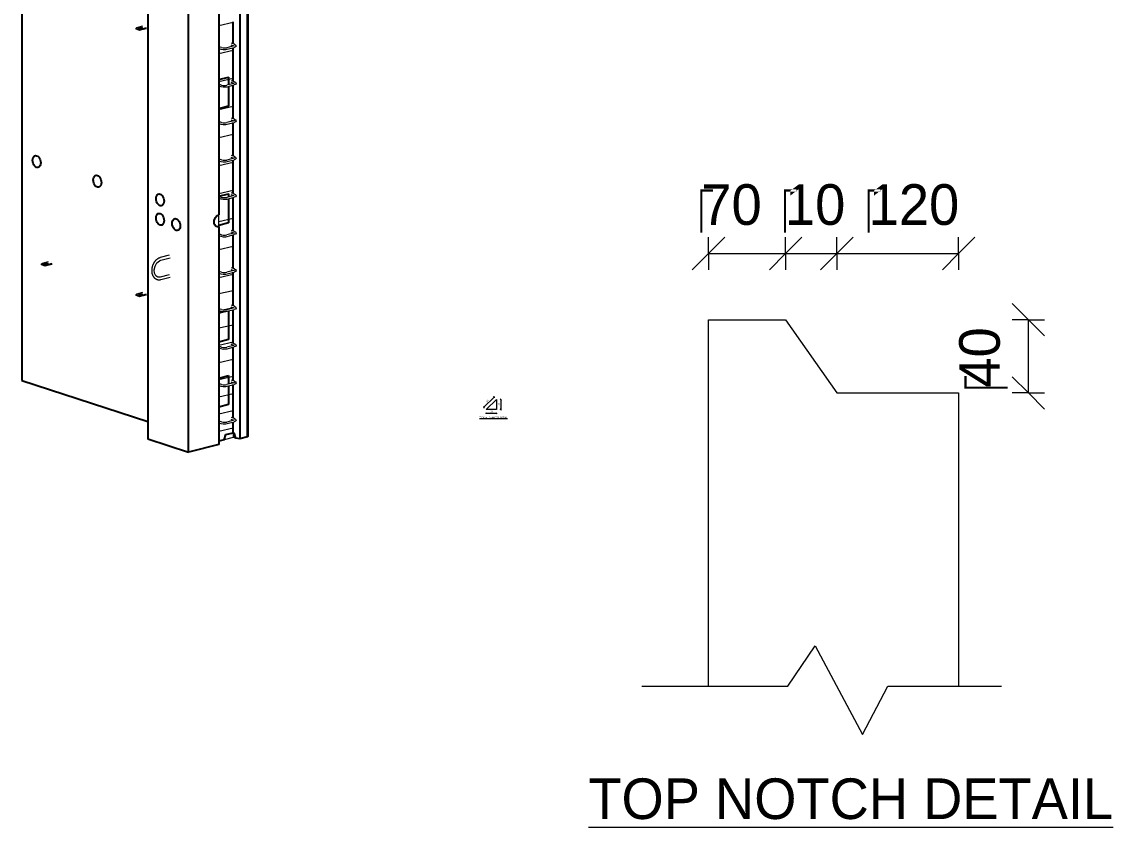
# Model space of a CAD drawing. Header units: millimetres. Extents: x 10041 to 29021, y -1808 to 18539.
# Drawn here: x 23645 to 29021, y 1067 to 5032 of the extents above; entities that cross this region are included whole.
import ezdxf

# ---------------------------------------------------------------- set-up
doc = ezdxf.new("R2010")
doc.units = ezdxf.units.MM
for name, color, linetype, lineweight in [('A-ANNO-DIMS', 211, 'Continuous', 9), ('A-ANNO-DIMS-3', 211, 'Continuous', 9), ('A-ANNO-DIMS-80', 211, 'Continuous', 9), ('A-DETL-THIN', 151, 'Continuous', 18), ('A-GENM', 13, 'Continuous', 18), ('A-WALL', 113, 'Continuous', 25), ('G-ANNO-TEXT', 231, 'Continuous', 9), ('S-COLS', 52, 'Continuous', 18), ('S-RBAR', 171, 'Continuous', 18)]:
    doc.layers.add(name, color=color, linetype=linetype, lineweight=lineweight)
doc.styles.add('Arial_3', font='arial.ttf', dxfattribs={"height": 7.5})
doc.styles.add('Nirmala UI Semilight_3', font='NirmalaS.ttf', dxfattribs={"height": 7.5})
doc.styles.add('Nirmala UI Semilight_4', font='NirmalaS.ttf', dxfattribs={"height": 200})
doc.styles.add('Nirmala UI Semilight_5', font='NirmalaS.ttf', dxfattribs={"height": 200})
doc.dimstyles.new('Arrow_Filled_-_2_5_NI_UI_6', dxfattribs={"dimscale": 304.8, "dimtxt": 7.85523, "dimasz": 0.019685, "dimexe": 0.009843, "dimexo": 0.0625, "dimgap": 0.009843, "dimtad": 1, "dimdec": 0, "dimzin": 0, "dimdsep": 46, "dimtxsty": 'Nirmala UI Semilight_3', "dimblk1": 'OBLIQUE', "dimblk2": 'OBLIQUE', "dimsah": 1, "dimcen": 0.09, "dimazin": 0, "dimtfac": 1, "dimtdec": 4, "dimtix": 1, "dimtmove": 0, "dimatfit": 3, "dimfxl": 0.009843, "dimfxlon": 1, "dimtvp": 1, "dimtolj": 1, "dimtzin": 0, "dimarcsym": 2})
doc.dimstyles.new('Arrow_Filled_-_2_5_NI_UI_7', dxfattribs={"dimscale": 304.8, "dimtxt": 209.472789, "dimasz": 0.524934, "dimexe": 0.262467, "dimexo": 0.0625, "dimgap": 0.262467, "dimtad": 1, "dimdec": 0, "dimzin": 0, "dimdsep": 46, "dimtxsty": 'Nirmala UI Semilight_4', "dimblk1": 'OBLIQUE', "dimblk2": 'OBLIQUE', "dimsah": 1, "dimcen": 0.09, "dimazin": 0, "dimtfac": 1, "dimtdec": 4, "dimtix": 1, "dimtmove": 2, "dimatfit": 3, "dimfxl": 0.262467, "dimfxlon": 1, "dimtvp": 1, "dimtolj": 1, "dimtzin": 0, "dimarcsym": 2})
doc.dimstyles.new('Arrow_Filled_-_2_5_NI_UI_8', dxfattribs={"dimscale": 304.8, "dimtxt": 209.472789, "dimasz": 0.524934, "dimexe": 0.262467, "dimexo": 0.0625, "dimgap": 0.262467, "dimtad": 1, "dimdec": 0, "dimzin": 0, "dimdsep": 46, "dimtxsty": 'Nirmala UI Semilight_4', "dimblk1": 'OBLIQUE', "dimblk2": 'OBLIQUE', "dimsah": 1, "dimcen": 0.09, "dimazin": 0, "dimtfac": 1, "dimtdec": 4, "dimtix": 1, "dimtmove": 0, "dimatfit": 3, "dimfxl": 0.262467, "dimfxlon": 1, "dimtvp": 1, "dimtolj": 1, "dimtzin": 0, "dimarcsym": 2})

# ---------------------------------------------------------------- blocks, each defined once
blk = doc.blocks.new('RR spread anchor face based - RR-SA-1_4-160-1726851-3D Ortho')
at = {"layer": 'A-GENM'}
for p, q in [((3240.5, 5161.8), (3210.6, 5154.2)), ((3210.6, 5154.2), (3208.6, 5152.7)), ((3208.6, 5152.7), (3225.2, 5147.3)), ((3208.6, 5146.9), (3208.6, 5152.7)), ((3225.2, 5141.5), (3208.6, 5146.9)), ((3223.8, 5154.4), (3228.3, 5155.6)), ((3225.2, 5147.3), (3230.6, 5147.7)), ((3225.2, 5141.5), (3225.2, 5147.3)), ((3230.6, 5141.9), (3225.2, 5141.5)), ((3230.6, 5147.7), (3260.5, 5155.4)), ((3260.5, 5149.6), (3230.6, 5141.9)), ((3230.6, 5147.7), (3230.6, 5141.9)), ((3237.6, 5152.6), (3233.1, 5151.4))]:
    blk.add_line(p, q, dxfattribs=at)
for points in [[(3233.1, 5151.4, 0), (3231.6, 5151.1, 0), (3229.9, 5151, 0), (3228, 5150.9, 0), (3226.2, 5151, 0), (3224.6, 5151.2, 0), (3223.2, 5151.6, 0), (3222.2, 5152, 0), (3221.6, 5152.5, 0), (3221.5, 5153.1, 0), (3221.8, 5153.6, 0), (3222.6, 5154, 0), (3223.8, 5154.4, 0)], [(3228.3, 5155.6, 0), (3229.8, 5155.9, 0), (3231.5, 5156.1, 0), (3233.3, 5156.1, 0), (3235.1, 5156, 0), (3236.8, 5155.8, 0), (3238.2, 5155.4, 0), (3239.2, 5155, 0), (3239.8, 5154.5, 0), (3239.9, 5154, 0), (3239.6, 5153.5, 0), (3238.8, 5153, 0), (3237.6, 5152.6, 0)]]:
    blk.add_polyline3d(points, dxfattribs=at)
blk = doc.blocks.new('Rebar Bar - Part 1534017773-431004-3D Ortho')
at = {"layer": 'S-RBAR'}
for p, q in [((4094.2, 7116.9), (4081.2, 7121.2)), ((4081.2, 7112.7), (4091.7, 7109.3))]:
    blk.add_line(p, q, dxfattribs=at)
blk = doc.blocks.new('Rebar Bar - Part 2227165887-431004-3D Ortho')
at = {"layer": 'S-RBAR'}
for points in [[(4091.7, 7109.3, 0), (4102.1, 7107.4, 0), (4115.2, 7107.5, 0), (4122.2, 7108.8, 0)], [(4094.2, 7116.9, 0), (4102.2, 7115.4, 0), (4113.8, 7115.4, 0), (4120.2, 7116.5, 0)]]:
    blk.add_polyline3d(points, dxfattribs=at)
blk = doc.blocks.new('Rebar Bar - Part 3241041724-431004-3D Ortho')
at = {"layer": 'S-RBAR'}
for p, q in [((4154.7, 7125.3), (4120.2, 7116.5)), ((4122.2, 7108.8), (4156.7, 7117.6))]:
    blk.add_line(p, q, dxfattribs=at)
blk = doc.blocks.new('Rebar Bar - Part 2227165887-V4-3D Ortho')
at = {"layer": 'S-RBAR'}
blk.add_line((4156.4, 7125.7), (4156.1, 7125.8), dxfattribs=at)
for points in [[(4157.5, 7126.4, 0), (4156.4, 7125.8, 0), (4154.7, 7125.3, 0)], [(4158.6, 7133.4, 0), (4163.9, 7130.7, 0), (4166.3, 7124.6, 0), (4162.8, 7120.1, 0), (4156.7, 7117.6, 0)]]:
    blk.add_polyline3d(points, dxfattribs=at)
blk = doc.blocks.new('Rebar Bar - Part 3098984773-431004-3D Ortho')
at = {"layer": 'S-RBAR'}
for p, q in [((4140.9, 7130.8), (4156.1, 7125.8)), ((4158.6, 7133.4), (4143.3, 7138.4))]:
    blk.add_line(p, q, dxfattribs=at)
blk = doc.blocks.new('Rebar Bar - Part 1534017773-V6-3D Ortho')
at = {"layer": 'S-RBAR'}
for p, q in [((4094.2, 3062.3), (4081.2, 3066.6)), ((4080.9, 3058.3), (4091.7, 3054.7))]:
    blk.add_line(p, q, dxfattribs=at)
blk = doc.blocks.new('12_7Ø_ Lifting Insert_COLUMN - 12_9Ø Lifting insert-V10-3D Ortho')
at = {"layer": 'A-GENM'}
for p, q in [((3837.5, 3882.8), (3792.9, 3871.3)), ((3796, 3859), (3841.2, 3870.6)), ((3837.5, 3787), (3792.9, 3775.6)), ((3796, 3763.3), (3841.2, 3774.9))]:
    blk.add_line(p, q, dxfattribs=at)
for points in [[(3792.9, 3871.3, 0), (3791.1, 3870.8, 0), (3789.3, 3870.2, 0), (3787.5, 3869.5, 0), (3785.8, 3868.8, 0), (3784.1, 3868, 0), (3782.4, 3867, 0), (3780.7, 3866, 0), (3779.1, 3865, 0), (3777.5, 3863.8, 0), (3775.9, 3862.6, 0), (3774.4, 3861.3, 0), (3772.9, 3860, 0), (3771.4, 3858.6, 0), (3770, 3857.1, 0), (3768.6, 3855.6, 0), (3767.2, 3854, 0), (3765.9, 3852.4, 0), (3764.6, 3850.7, 0), (3763.4, 3849, 0), (3762.3, 3847.2, 0), (3761.1, 3845.3, 0), (3760.1, 3843.5, 0), (3759.1, 3841.6, 0), (3758.1, 3839.6, 0), (3757.2, 3837.7, 0), (3756.3, 3835.7, 0), (3755.5, 3833.6, 0), (3754.8, 3831.6, 0), (3754.1, 3829.5, 0), (3753.5, 3827.4, 0), (3752.9, 3825.3, 0), (3752.4, 3823.2, 0), (3752, 3821.1, 0), (3751.6, 3818.9, 0), (3751.3, 3816.8, 0), (3751.1, 3814.7, 0), (3750.9, 3812.5, 0), (3750.8, 3810.4, 0), (3750.7, 3808.3, 0), (3750.7, 3806.2, 0), (3750.8, 3804.1, 0), (3751, 3802, 0), (3751.2, 3799.9, 0), (3751.5, 3797.9, 0), (3751.8, 3795.9, 0), (3752.2, 3793.9, 0), (3752.7, 3792, 0), (3753.2, 3790, 0), (3753.9, 3788.2, 0), (3754.5, 3786.3, 0), (3755.3, 3784.5, 0), (3756.1, 3782.8, 0), (3757, 3781.1, 0), (3757.9, 3779.4, 0), (3758.9, 3777.9, 0), (3760, 3776.3, 0), (3761.1, 3774.9, 0), (3762.3, 3773.4, 0), (3763.6, 3772.1, 0), (3764.9, 3770.8, 0), (3766.3, 3769.6, 0), (3767.7, 3768.5, 0), (3769.2, 3767.5, 0), (3770.7, 3766.5, 0), (3772.3, 3765.7, 0), (3773.9, 3764.9, 0), (3775.5, 3764.2, 0), (3777.2, 3763.6, 0), (3778.9, 3763.1, 0), (3780.7, 3762.8, 0), (3782.4, 3762.5, 0), (3784.2, 3762.2, 0), (3786, 3762.1, 0), (3787.8, 3762.1, 0), (3789.6, 3762.2, 0), (3791.4, 3762.4, 0), (3793.2, 3762.7, 0), (3795, 3763, 0), (3796, 3763.3, 0)], [(3792.9, 3775.6, 0), (3781, 3775.8, 0), (3771.3, 3782.5, 0), (3765, 3795, 0), (3763.6, 3811.8, 0), (3767.7, 3829.9, 0), (3776.7, 3845.5, 0), (3788.7, 3856, 0), (3796, 3859, 0)]]:
    blk.add_polyline3d(points, dxfattribs=at)
blk = doc.blocks.new('Rebar Bar - Part 974947352-431004-3D Ortho')
at = {"layer": 'S-RBAR'}
blk.add_line((4081.2, 3694), (4151.6, 3709.9), dxfattribs=at)
blk = doc.blocks.new('Rebar Bar - Part 974947352-V11-3D Ortho')
at = {"layer": 'S-RBAR'}
for p, q in [((4081.2, 3609.5), (4084.1, 3610.1)), ((4101.6, 3614.1), (4151.6, 3625.3))]:
    blk.add_line(p, q, dxfattribs=at)
blk = doc.blocks.new('Rebar Bar - Part 974947352-V13-3D Ortho')
at = {"layer": 'S-RBAR'}
blk.add_line((4081, 4462.7), (4151.6, 4478.6), dxfattribs=at)
blk = doc.blocks.new('DIMBLOCK93-CHAMFER DETAIL')
at = {"layer": 'A-ANNO-DIMS-3'}
for p, q in [((25933.1, 3104.9), (25930.1, 3101.9)), ((25933.1, 3104.9), (25936.1, 3107.9)), ((25933.1, 3104.9), (25933.1, 3107.9)), ((25933.1, 3104.9), (25983.1, 3104.9)), ((25933.1, 3104.9), (25933.1, 3101.9)), ((25983.1, 3104.9), (25980.1, 3101.9)), ((25983.1, 3104.9), (25986.1, 3107.9)), ((25983.1, 3104.9), (25983.1, 3107.9)), ((25983.1, 3104.9), (25983.1, 3101.9))]:
    blk.add_line(p, q, dxfattribs=at)
at = {"layer": 'A-ANNO-DIMS-3', "color": 0, "insert": (25953.3, 3117.7), "char_height": 7.5, "width": 11.654, "attachment_point": 1, "line_spacing_factor": 1.142579, "style": 'Nirmala UI Semilight_3'}
blk.add_mtext('\u202a10', dxfattribs=at)
blk = doc.blocks.new('_Oblique')
at = {"color": 0, "linetype": 'ByBlock', "lineweight": -2}
blk.add_line((-0.5, -0.5), (0.5, 0.5), dxfattribs=at)
blk = doc.blocks.new('DIMBLOCK94-CHAMFER DETAIL')
at = {"layer": 'A-ANNO-DIMS-3'}
for p, q in [((26004.1, 3172.8), (26001.1, 3175.8)), ((26004.1, 3172.8), (26001.1, 3172.8)), ((26004.1, 3172.8), (26004.1, 3122.8)), ((26004.1, 3172.8), (26007.1, 3169.8)), ((26004.1, 3172.8), (26007.1, 3172.8)), ((26004.1, 3122.8), (26001.1, 3125.8)), ((26004.1, 3122.8), (26001.1, 3122.8)), ((26004.1, 3122.8), (26007.1, 3119.8)), ((26004.1, 3122.8), (26007.1, 3122.8))]:
    blk.add_line(p, q, dxfattribs=at)
at = {"layer": 'A-ANNO-DIMS-3', "color": 0, "insert": (25991.3, 3142.9), "char_height": 7.5, "width": 11.654, "attachment_point": 1, "rotation": 90, "line_spacing_factor": 1.142579, "style": 'Nirmala UI Semilight_3'}
blk.add_mtext('\u202a10', dxfattribs=at)
blk = doc.blocks.new('DIMBLOCK95-CHAMFER DETAIL')
at = {"layer": 'A-ANNO-DIMS-3'}
for p, q in [((25921.2, 3134.7), (25971.2, 3184.7)), ((25971.2, 3184.7), (25969.1, 3186.8)), ((25971.2, 3184.7), (25971.2, 3188.9)), ((25971.2, 3184.7), (25971.2, 3180.4)), ((25971.2, 3184.7), (25973.4, 3182.5)), ((25921.2, 3134.7), (25919.1, 3136.8)), ((25921.2, 3134.7), (25921.2, 3138.9)), ((25921.2, 3134.7), (25921.2, 3130.4)), ((25921.2, 3134.7), (25923.4, 3132.5))]:
    blk.add_line(p, q, dxfattribs=at)
at = {"layer": 'A-ANNO-DIMS-3', "color": 0, "insert": (25933.7, 3165.2), "char_height": 7.5, "width": 11.826, "attachment_point": 1, "rotation": 45, "line_spacing_factor": 1.142579, "style": 'Nirmala UI Semilight_3'}
blk.add_mtext('\u202a14', dxfattribs=at)
blk = doc.blocks.new('DIMBLOCK96-TOP NOTCH DETAIL')
at = {"layer": 'A-ANNO-DIMS-80'}
for p, q in [((27027.8, 3891.8), (27107.8, 3971.8)), ((27027.8, 3891.8), (27027.8, 3971.8)), ((27407.8, 3891.8), (27487.8, 3971.8)), ((27407.8, 3891.8), (27407.8, 3971.8)), ((27027.8, 3891.8), (26947.8, 3811.8)), ((27027.8, 3891.8), (27407.8, 3891.8)), ((27027.8, 3891.8), (27027.8, 3811.8)), ((27407.8, 3891.8), (27327.8, 3811.8)), ((27407.8, 3891.8), (27407.8, 3811.8))]:
    blk.add_line(p, q, dxfattribs=at)
at = {"layer": 'A-ANNO-DIMS-80', "color": 0, "insert": (26992.7, 4232.7), "char_height": 200, "width": 356.485, "attachment_point": 1, "line_spacing_factor": 1.142579, "style": 'Nirmala UI Semilight_4'}
blk.add_mtext('\u202a70', dxfattribs=at)
blk = doc.blocks.new('DIMBLOCK97-TOP NOTCH DETAIL')
at = {"layer": 'A-ANNO-DIMS-80'}
for p, q in [((27407.8, 3891.8), (27487.8, 3971.8)), ((27407.8, 3891.8), (27407.8, 3971.8)), ((27660.2, 3891.8), (27740.2, 3971.8)), ((27660.2, 3891.8), (27660.2, 3971.8)), ((27407.8, 3891.8), (27327.8, 3811.8)), ((27407.8, 3891.8), (27660.2, 3891.8)), ((27407.8, 3891.8), (27407.8, 3811.8)), ((27660.2, 3891.8), (27580.2, 3811.8)), ((27660.2, 3891.8), (27660.2, 3811.8))]:
    blk.add_line(p, q, dxfattribs=at)
at = {"layer": 'A-ANNO-DIMS-80', "color": 0, "insert": (27404.5, 4232.7), "char_height": 200, "width": 310.781, "attachment_point": 1, "line_spacing_factor": 1.142579, "style": 'Nirmala UI Semilight_4'}
blk.add_mtext('\u202a10', dxfattribs=at)
blk = doc.blocks.new('DIMBLOCK98-TOP NOTCH DETAIL')
at = {"layer": 'A-ANNO-DIMS-80'}
for p, q in [((27660.2, 3891.8), (27740.2, 3971.8)), ((27660.2, 3891.8), (27660.2, 3971.8)), ((28260.2, 3891.8), (28340.2, 3971.8)), ((28260.2, 3891.8), (28260.2, 3971.8)), ((27660.2, 3891.8), (27580.2, 3811.8)), ((27660.2, 3891.8), (28260.2, 3891.8)), ((27660.2, 3891.8), (27660.2, 3811.8)), ((28260.2, 3891.8), (28180.2, 3811.8)), ((28260.2, 3891.8), (28260.2, 3811.8))]:
    blk.add_line(p, q, dxfattribs=at)
at = {"layer": 'A-ANNO-DIMS-80', "color": 0, "insert": (27816.8, 4232.7), "char_height": 200, "width": 493.594, "attachment_point": 1, "line_spacing_factor": 1.142579, "style": 'Nirmala UI Semilight_4'}
blk.add_mtext('\u202a120', dxfattribs=at)
blk = doc.blocks.new('DIMBLOCK99-TOP NOTCH DETAIL')
at = {"layer": 'A-ANNO-DIMS-80'}
for p, q in [((28603.9, 3565.5), (28523.9, 3645.5)), ((28603.9, 3565.5), (28523.9, 3565.5)), ((28603.9, 3205), (28603.9, 3565.5)), ((28603.9, 3565.5), (28683.9, 3485.5)), ((28603.9, 3565.5), (28683.9, 3565.5)), ((28603.9, 3205), (28523.9, 3285)), ((28603.9, 3205), (28523.9, 3205)), ((28603.9, 3205), (28683.9, 3125)), ((28603.9, 3205), (28683.9, 3205))]:
    blk.add_line(p, q, dxfattribs=at)
at = {"layer": 'A-ANNO-DIMS-80', "color": 0, "insert": (28262.9, 3231), "char_height": 200, "width": 370.196, "attachment_point": 1, "rotation": 90, "line_spacing_factor": 1.142579, "style": 'Nirmala UI Semilight_4'}
blk.add_mtext('\u202a40', dxfattribs=at)

msp = doc.modelspace()

# ---------------------------------------------------------------- linework, layer by layer
at = {"layer": 'A-DETL-THIN', "lineweight": 9}
for p, q in [((27027.8, 1760.8), (27027.8, 3565.5)), ((27027.8, 3565.5), (27407.8, 3565.5)), ((27407.8, 3565.5), (27660.2, 3205)), ((27660.2, 3205), (28260.2, 3205)), ((28260.2, 3205), (28260.2, 1760.8)), ((27418.8, 1760.8), (27553, 1959.7)), ((27553, 1959.7), (27787.2, 1523.3)), ((26698.8, 1760.8), (27418.8, 1760.8)), ((27787.2, 1523.3), (27910.9, 1760.8)), ((27910.9, 1760.8), (28470.9, 1760.8))]:
    msp.add_line(p, q, dxfattribs=at)
at = {"layer": 'A-DETL-THIN'}
for p, q in [((25983.1, 3172.8), (25933.1, 3122.8)), ((25983.1, 3172.8), (25983.1, 3122.8)), ((25983.1, 3122.8), (25933.1, 3122.8))]:
    msp.add_line(p, q, dxfattribs=at)
at = {"layer": 'A-WALL'}
for p, q in [((24756.9, 2988.4), (24756.9, 7828.5)), ((24757.7, 7823), (24757.7, 2992.5)), ((23644.9, 7445.4), (23644.9, 3267.1)), ((24266.1, 7224.4), (24266.1, 2978.4)), ((24719.5, 7224.9), (24719.5, 2978.8)), ((24465.4, 2913.6), (24465.4, 7159.7)), ((24614.9, 7198), (24614.9, 4081.7)), ((24685.5, 4924.1), (24685.5, 5032.2)), ((24685.5, 4912.9), (24685.5, 4915.8)), ((24685.5, 4894.6), (24685.5, 4904.8)), ((24685.5, 4756.7), (24685.5, 4894.4)), ((24615.1, 4748.2), (24663.1, 4760.6)), ((24663.1, 4760.6), (24663.1, 4751.7)), ((24663.1, 4751.5), (24663.1, 4722.8)), ((24685.5, 4739.8), (24685.5, 4756.6)), ((24685.5, 4728.6), (24685.5, 4731.5)), ((24663.1, 4714.7), (24663.1, 4617)), ((24685.5, 4618.9), (24685.5, 4720.5)), ((24663.1, 4617), (24615.1, 4604.6)), ((24685.5, 4555.5), (24685.5, 4618.8)), ((24685.5, 4544.3), (24685.5, 4547.2)), ((24685.5, 4481.1), (24685.5, 4536.2)), ((24685.5, 4371.2), (24685.5, 4480.9)), ((24685.5, 4360), (24685.5, 4362.9)), ((24685.5, 4343.3), (24685.5, 4351.9)), ((24685.5, 4205.5), (24685.5, 4343.1)), ((24685.5, 4186.9), (24685.5, 4205.3)), ((24615.1, 4173.8), (24663.1, 4186.1)), ((24663.1, 4186.1), (24663.1, 4169.9)), ((24663.1, 4161.8), (24663.1, 4062.6)), ((24685.5, 4175.7), (24685.5, 4178.6)), ((24685.5, 4067.6), (24685.5, 4167.6)), ((24663.1, 4042.5), (24615.1, 4030.2)), ((24663.1, 4062.4), (24663.1, 4042.5)), ((24685.5, 4002.6), (24685.5, 4067.5)), ((24614.9, 4024.3), (24614.9, 2952)), ((24685.5, 3991.4), (24685.5, 3994.3)), ((24685.5, 3929.8), (24685.5, 3983.3)), ((24685.5, 3818.3), (24685.5, 3929.7)), ((24685.5, 3807.1), (24685.5, 3810)), ((24685.5, 3792), (24685.5, 3799)), ((24685.5, 3712.4), (24685.5, 3791.8)), ((24685.5, 3634), (24685.5, 3712.2)), ((24615.1, 3599.4), (24639.5, 3605.6)), ((24663.1, 3608.9), (24663.1, 3538.3)), ((24685.5, 3622.8), (24685.5, 3625.7)), ((24685.5, 3543.3), (24685.5, 3614.7)), ((24663.1, 3538.1), (24663.1, 3468.1)), ((24685.5, 3458.8), (24685.5, 3543.1)), ((24663.1, 3468.1), (24615.1, 3455.8)), ((24685.5, 3449.7), (24685.5, 3458.6)), ((24685.5, 3438.5), (24685.5, 3441.4)), ((24685.5, 3374.2), (24685.5, 3430.4)), ((24685.5, 3289.7), (24685.5, 3374)), ((24615.1, 3278.6), (24663.1, 3291)), ((24663.1, 3291), (24663.1, 3284.6)), ((24663.1, 3284.5), (24663.1, 3248.8)), ((24685.5, 3265.4), (24685.5, 3289.5)), ((23644.9, 3267.1), (24266.1, 3065.3)), ((24663.1, 3240.3), (24663.1, 3201.2)), ((24685.5, 3254.2), (24685.5, 3257.1)), ((24685.5, 3205.1), (24685.5, 3246.1)), ((24663.1, 3201.1), (24663.1, 3200.1)), ((24663.1, 3199.9), (24663.1, 3147.4)), ((24685.5, 3120.6), (24685.5, 3204.9)), ((24663.1, 3147.4), (24615.1, 3135)), ((24685.5, 3081.1), (24685.5, 3120.4)), ((24685.5, 3069.9), (24685.5, 3072.8)), ((24685.5, 3036), (24685.5, 3061.8)), ((24685.5, 3009.5), (24685.5, 3035.9)), ((24266.1, 2978.4), (24465.4, 2913.6)), ((24614.9, 2971.5), (24616.2, 2967.8)), ((24642.5, 2974.5), (24616.2, 2967.8)), ((24642.5, 2974.5), (24650, 3000.4)), ((24650, 3000.4), (24685.5, 3009.5)), ((24685.5, 3009.5), (24689.8, 3008.7)), ((24689.8, 3008.7), (24698.3, 2983)), ((24719.5, 2978.8), (24698.3, 2983)), ((24756.9, 2988.4), (24719.5, 2978.8)), ((24757.7, 2992.5), (24756.9, 2988.4)), ((24614.9, 2952), (24465.4, 2913.6))]:
    msp.add_line(p, q, dxfattribs=at)
for points in [[(23718, 4315.7, 0), (23712.9, 4318.3, 0), (23708.1, 4322.7, 0), (23703.9, 4328.6, 0), (23700.8, 4335.6, 0), (23698.8, 4343.2, 0), (23698.1, 4350.9, 0), (23698.8, 4358.1, 0), (23700.8, 4364.3, 0), (23703.9, 4369.3, 0), (23708.1, 4372.5, 0), (23712.9, 4373.8, 0), (23718, 4373.1, 0)], [(23718, 4373.1, 0), (23723.2, 4370.4, 0), (23728, 4366, 0), (23732.1, 4360.1, 0), (23735.3, 4353.1, 0), (23737.3, 4345.6, 0), (23738, 4337.9, 0), (23737.3, 4330.7, 0), (23735.3, 4324.4, 0), (23732.1, 4319.5, 0), (23728, 4316.3, 0), (23723.2, 4315, 0), (23718, 4315.7, 0)], [(24017, 4218.5, 0), (24011.8, 4221.2, 0), (24007, 4225.6, 0), (24002.9, 4231.5, 0), (23999.7, 4238.5, 0), (23997.7, 4246.1, 0), (23997.1, 4253.7, 0), (23997.7, 4260.9, 0), (23999.7, 4267.2, 0), (24002.9, 4272.1, 0), (24007, 4275.4, 0), (24011.8, 4276.7, 0), (24017, 4276, 0)], [(24017, 4276, 0), (24022.1, 4273.3, 0), (24027, 4268.9, 0), (24031.1, 4263, 0), (24034.2, 4256, 0), (24036.2, 4248.4, 0), (24036.9, 4240.8, 0), (24036.2, 4233.6, 0), (24034.2, 4227.3, 0), (24031.1, 4222.4, 0), (24027, 4219.1, 0), (24022.1, 4217.8, 0), (24017, 4218.5, 0)], [(24325.9, 4127, 0), (24320.8, 4129.6, 0), (24315.9, 4134, 0), (24311.8, 4140, 0), (24308.7, 4146.9, 0), (24306.7, 4154.5, 0), (24306, 4162.2, 0), (24306.7, 4169.4, 0), (24308.7, 4175.7, 0), (24311.8, 4180.6, 0), (24315.9, 4183.8, 0), (24320.8, 4185.1, 0), (24325.9, 4184.4, 0)], [(24325.9, 4184.4, 0), (24331.1, 4181.8, 0), (24335.9, 4177.3, 0), (24340, 4171.4, 0), (24343.2, 4164.4, 0), (24345.2, 4156.9, 0), (24345.8, 4149.2, 0), (24345.2, 4142, 0), (24343.2, 4135.7, 0), (24340, 4130.8, 0), (24335.9, 4127.6, 0), (24331.1, 4126.3, 0), (24325.9, 4127, 0)], [(24325.9, 4031.2, 0), (24320.8, 4033.9, 0), (24315.9, 4038.3, 0), (24311.8, 4044.2, 0), (24308.7, 4051.2, 0), (24306.7, 4058.8, 0), (24306, 4066.4, 0), (24306.7, 4073.6, 0), (24308.7, 4079.9, 0), (24311.8, 4084.8, 0), (24315.9, 4088.1, 0), (24320.8, 4089.4, 0), (24325.9, 4088.7, 0)], [(24325.9, 4088.7, 0), (24331.1, 4086, 0), (24335.9, 4081.6, 0), (24340, 4075.7, 0), (24343.2, 4068.7, 0), (24345.2, 4061.1, 0), (24345.8, 4053.5, 0), (24345.2, 4046.3, 0), (24343.2, 4040, 0), (24340, 4035.1, 0), (24335.9, 4031.8, 0), (24331.1, 4030.5, 0), (24325.9, 4031.2, 0)], [(24405.6, 4005.3, 0), (24400.5, 4008, 0), (24395.7, 4012.4, 0), (24391.5, 4018.3, 0), (24388.4, 4025.3, 0), (24386.4, 4032.9, 0), (24385.7, 4040.5, 0), (24386.4, 4047.7, 0), (24388.4, 4054, 0), (24391.5, 4058.9, 0), (24395.7, 4062.2, 0), (24400.5, 4063.5, 0), (24405.6, 4062.8, 0)], [(24405.6, 4062.8, 0), (24410.8, 4060.1, 0), (24415.6, 4055.7, 0), (24419.7, 4049.8, 0), (24422.9, 4042.8, 0), (24424.9, 4035.2, 0), (24425.6, 4027.6, 0), (24424.9, 4020.4, 0), (24422.9, 4014.1, 0), (24419.7, 4009.2, 0), (24415.6, 4005.9, 0), (24410.8, 4004.6, 0), (24405.6, 4005.3, 0)], [(24614.8, 4024.2, 0), (24609, 4023.7, 0), (24603.6, 4025.2, 0), (24598.9, 4028.6, 0), (24595.4, 4033.6, 0), (24593.1, 4040, 0), (24592.3, 4047.2, 0), (24593.1, 4054.8, 0), (24595.4, 4062.3, 0), (24598.9, 4069.2, 0), (24603.6, 4075, 0), (24609, 4079.2, 0), (24614.8, 4081.7, 0)], [(24614.8, 4081.7, 0), (24614.8, 4081.7, 0), (24614.9, 4081.7, 0)], [(24614.9, 4024.3, 0), (24614.8, 4024.3, 0), (24614.8, 4024.2, 0)]]:
    msp.add_polyline3d(points, dxfattribs=at)
at = {"layer": 'S-COLS'}
for p, q in [((24266.1, 3988.4), (24266.1, 7224.4)), ((24465.4, 2913.6), (24465.4, 7159.7)), ((24614.9, 2952), (24614.9, 7198)), ((24663.1, 4760.6), (24615.1, 4748.2)), ((24663.1, 4751.7), (24663.1, 4760.6)), ((24663.1, 4722.8), (24663.1, 4751.5)), ((24663.1, 4617), (24663.1, 4714.7)), ((24615.1, 4604.6), (24663.1, 4617)), ((24663.1, 4186.1), (24615.1, 4173.8)), ((24663.1, 4169.9), (24663.1, 4186.1)), ((24663.1, 4062.6), (24663.1, 4161.8)), ((24615.1, 4030.2), (24663.1, 4042.5)), ((24663.1, 4042.5), (24663.1, 4062.4)), ((24266.1, 3844.8), (24266.1, 3988.4)), ((24266.1, 2978.4), (24266.1, 3844.8)), ((24615.1, 3599.4), (24639.5, 3605.6)), ((24663.1, 3608.9), (24663.1, 3538.3)), ((24663.1, 3538.1), (24663.1, 3468.1)), ((24663.1, 3468.1), (24615.1, 3455.8)), ((24615.1, 3278.6), (24663.1, 3291)), ((24663.1, 3291), (24663.1, 3284.6)), ((24663.1, 3284.5), (24663.1, 3248.8)), ((24663.1, 3240.3), (24663.1, 3201.2)), ((24663.1, 3201.1), (24663.1, 3200.1)), ((24663.1, 3199.9), (24663.1, 3147.4)), ((24663.1, 3147.4), (24615.1, 3135)), ((24465.4, 2913.6), (24266.1, 2978.4)), ((24614.9, 2971.5), (24616.2, 2967.8)), ((24616.2, 2967.8), (24614.9, 2967.4)), ((24650, 3000.4), (24642.5, 2974.5)), ((24685.5, 2985.6), (24642.5, 2974.5)), ((24685.5, 3009.5), (24650, 3000.4)), ((24689.8, 3008.7), (24685.5, 3009.5)), ((24685.5, 3009.5), (24685.5, 2985.6)), ((24698.3, 2983), (24685.5, 2985.6)), ((24698.3, 2983), (24689.8, 3008.7)), ((24614.9, 2952), (24465.4, 2913.6))]:
    msp.add_line(p, q, dxfattribs=at)

# ---------------------------------------------------------------- block references
at = {"layer": 'A-GENM'}
for name, p in [('RR spread anchor face based - RR-SA-1_4-160-1726851-3D Ortho', (20999, -151.1)), ('12_7Ø_ Lifting Insert_COLUMN - 12_9Ø Lifting insert-V10-3D Ortho', (20534, 0)), ('RR spread anchor face based - RR-SA-1_4-160-1726851-3D Ortho', (20534, -1311.6)), ('RR spread anchor face based - RR-SA-1_4-160-1726851-3D Ortho', (20999, -1462.7))]:
    msp.add_blockref(name, p, dxfattribs=at)
at = {"layer": 'S-RBAR'}
for name, p in [('Rebar Bar - Part 974947352-431004-3D Ortho', (20534, 1320)), ('Rebar Bar - Part 1534017773-431004-3D Ortho', (20534, -2211.6)), ('Rebar Bar - Part 2227165887-431004-3D Ortho', (20534, -2211.6)), ('Rebar Bar - Part 3241041724-431004-3D Ortho', (20534, -2211.6)), ('Rebar Bar - Part 3098984773-431004-3D Ortho', (20534, -2211.6)), ('Rebar Bar - Part 2227165887-V4-3D Ortho', (20534, -2211.6)), ('Rebar Bar - Part 974947352-431004-3D Ortho', (20534, 1182.2)), ('Rebar Bar - Part 974947352-431004-3D Ortho', (20534, 1044.3)), ('Rebar Bar - Part 3098984773-431004-3D Ortho', (20534, -2395.9)), ('Rebar Bar - Part 2227165887-V4-3D Ortho', (20534, -2395.9)), ('Rebar Bar - Part 1534017773-431004-3D Ortho', (20534, -2395.9)), ('Rebar Bar - Part 2227165887-431004-3D Ortho', (20534, -2395.9)), ('Rebar Bar - Part 3241041724-431004-3D Ortho', (20534, -2395.9)), ('Rebar Bar - Part 974947352-431004-3D Ortho', (20534, 906.5)), ('Rebar Bar - Part 1534017773-431004-3D Ortho', (20534, -2580.2)), ('Rebar Bar - Part 2227165887-431004-3D Ortho', (20534, -2580.2)), ('Rebar Bar - Part 3241041724-431004-3D Ortho', (20534, -2580.2)), ('Rebar Bar - Part 3098984773-431004-3D Ortho', (20534, -2580.2)), ('Rebar Bar - Part 2227165887-V4-3D Ortho', (20534, -2580.2)), ('Rebar Bar - Part 974947352-V13-3D Ortho', (20534, 0)), ('Rebar Bar - Part 1534017773-431004-3D Ortho', (20534, -2764.5)), ('Rebar Bar - Part 3241041724-431004-3D Ortho', (20534, -2764.5)), ('Rebar Bar - Part 3098984773-431004-3D Ortho', (20534, -2764.5)), ('Rebar Bar - Part 2227165887-V4-3D Ortho', (20534, -2764.5)), ('Rebar Bar - Part 974947352-431004-3D Ortho', (20534, 630.9)), ('Rebar Bar - Part 2227165887-431004-3D Ortho', (20534, -2764.5)), ('Rebar Bar - Part 974947352-431004-3D Ortho', (20534, 493.1)), ('Rebar Bar - Part 1534017773-431004-3D Ortho', (20534, -2948.8)), ('Rebar Bar - Part 2227165887-431004-3D Ortho', (20534, -2948.8)), ('Rebar Bar - Part 3241041724-431004-3D Ortho', (20534, -2948.8)), ('Rebar Bar - Part 3098984773-431004-3D Ortho', (20534, -2948.8)), ('Rebar Bar - Part 2227165887-V4-3D Ortho', (20534, -2948.8)), ('Rebar Bar - Part 974947352-431004-3D Ortho', (20534, 355.2)), ('Rebar Bar - Part 1534017773-431004-3D Ortho', (20534, -3133.1)), ('Rebar Bar - Part 2227165887-431004-3D Ortho', (20534, -3133.1)), ('Rebar Bar - Part 3241041724-431004-3D Ortho', (20534, -3133.1)), ('Rebar Bar - Part 3098984773-431004-3D Ortho', (20534, -3133.1)), ('Rebar Bar - Part 2227165887-V4-3D Ortho', (20534, -3133.1)), ('Rebar Bar - Part 974947352-431004-3D Ortho', (20534, 217.4)), ('Rebar Bar - Part 3098984773-431004-3D Ortho', (20534, -3317.4)), ('Rebar Bar - Part 1534017773-431004-3D Ortho', (20534, -3317.4)), ('Rebar Bar - Part 974947352-431004-3D Ortho', (20534, 79.6)), ('Rebar Bar - Part 2227165887-431004-3D Ortho', (20534, -3317.4)), ('Rebar Bar - Part 3241041724-431004-3D Ortho', (20534, -3317.4)), ('Rebar Bar - Part 2227165887-V4-3D Ortho', (20534, -3317.4)), ('Rebar Bar - Part 974947352-431004-3D Ortho', (20534, 0)), ('Rebar Bar - Part 974947352-V11-3D Ortho', (20534, 0)), ('Rebar Bar - Part 1534017773-431004-3D Ortho', (20534, -3501.7)), ('Rebar Bar - Part 2227165887-431004-3D Ortho', (20534, -3501.7)), ('Rebar Bar - Part 3241041724-431004-3D Ortho', (20534, -3501.7)), ('Rebar Bar - Part 3098984773-431004-3D Ortho', (20534, -3501.7)), ('Rebar Bar - Part 2227165887-V4-3D Ortho', (20534, -3501.7)), ('Rebar Bar - Part 974947352-431004-3D Ortho', (20534, -169.1)), ('Rebar Bar - Part 974947352-431004-3D Ortho', (20534, -253.6)), ('Rebar Bar - Part 3098984773-431004-3D Ortho', (20534, -3686)), ('Rebar Bar - Part 2227165887-V4-3D Ortho', (20534, -3686)), ('Rebar Bar - Part 1534017773-431004-3D Ortho', (20534, -3686)), ('Rebar Bar - Part 2227165887-431004-3D Ortho', (20534, -3686)), ('Rebar Bar - Part 3241041724-431004-3D Ortho', (20534, -3686)), ('Rebar Bar - Part 974947352-431004-3D Ortho', (20534, -338.2)), ('Rebar Bar - Part 974947352-431004-3D Ortho', (20534, -422.7)), ('Rebar Bar - Part 1534017773-431004-3D Ortho', (20534, -3870.3)), ('Rebar Bar - Part 2227165887-431004-3D Ortho', (20534, -3870.3)), ('Rebar Bar - Part 3241041724-431004-3D Ortho', (20534, -3870.3)), ('Rebar Bar - Part 3098984773-431004-3D Ortho', (20534, -3870.3)), ('Rebar Bar - Part 2227165887-V4-3D Ortho', (20534, -3870.3)), ('Rebar Bar - Part 974947352-431004-3D Ortho', (20534, -507.3)), ('Rebar Bar - Part 1534017773-V6-3D Ortho', (20534, 0)), ('Rebar Bar - Part 974947352-431004-3D Ortho', (20534, -591.8)), ('Rebar Bar - Part 3241041724-431004-3D Ortho', (20534, -4054.6)), ('Rebar Bar - Part 3098984773-431004-3D Ortho', (20534, -4054.6)), ('Rebar Bar - Part 2227165887-V4-3D Ortho', (20534, -4054.6)), ('Rebar Bar - Part 974947352-431004-3D Ortho', (20534, -676.4)), ('Rebar Bar - Part 2227165887-431004-3D Ortho', (20534, -4054.6))]:
    msp.add_blockref(name, p, dxfattribs=at)

# ---------------------------------------------------------------- texts
at = {"layer": 'G-ANNO-TEXT', "color": 7, "attachment_point": 1}
for s, insert, char_height, width, style in [('\\LTYPICAL CHAMFER DETAIL', (25899, 3087.5), 7.5, 166.911, 'Arial_3'), ('\\LTOP NOTCH DETAIL', (26435.9, 1307.2), 200, 2975.864, 'Nirmala UI Semilight_5')]:
    msp.add_mtext(s, dxfattribs=dict(at, insert=insert, char_height=char_height, width=width, style=style))

# ---------------------------------------------------------------- dimensions: what is measured, and where the dimension line sits
at = {"layer": 'A-ANNO-DIMS'}
for base, p1, p2, text, override, picture, middle in [((27407.8, 3891.8), (27027.8, 3811.8), (27407.8, 3811.8), '\u202a70', {"dimpost": '<>', "dimfxl": 380}, 'DIMBLOCK96-TOP NOTCH DETAIL', (27170.9, 4099.4)), ((28260.2, 3891.8), (27660.2, 3811.8), (28260.2, 3811.8), '\u202a120', {"dimpost": '<>', "dimfxl": 600}, 'DIMBLOCK98-TOP NOTCH DETAIL', (28063.6, 4099.4))]:
    dim = msp.add_linear_dim(base=base, p1=p1, p2=p2, text=text, dimstyle='Arrow_Filled_-_2_5_NI_UI_7', override=override, dxfattribs=at)
    dim.commit()
    dim.dimension.update_dxf_attribs({"geometry": picture, "text_midpoint": middle, "dimtype": 160})
for base, p1, p2, dimstyle, override, picture, middle in [((27660.2, 3891.8), (27407.8, 3811.8), (27660.2, 3811.8), 'Arrow_Filled_-_2_5_NI_UI_8', {"dimpost": '<>', "dimfxl": 252.373632}, 'DIMBLOCK97-TOP NOTCH DETAIL', (27534, 4092.8)), ((25983.1, 3104.9), (25933.1, 3107.9), (25983.1, 3107.9), 'Arrow_Filled_-_2_5_NI_UI_6', {"dimpost": '<>', "dimfxl": 50}, 'DIMBLOCK93-CHAMFER DETAIL', (25958.1, 3112.4))]:
    dim = msp.add_linear_dim(base=base, p1=p1, p2=p2, text='\u202a10', dimstyle=dimstyle, override=override, dxfattribs=at)
    dim.commit()
    dim.dimension.update_dxf_attribs({"geometry": picture, "text_midpoint": middle})
for base, p1, p2, angle, text, dimstyle, override, picture, middle in [((28603.9, 3565.5), (28523.9, 3205), (28523.9, 3565.5), 90, '\u202a40', 'Arrow_Filled_-_2_5_NI_UI_8', {"dimpost": '<>', "dimfxl": 360.426899}, 'DIMBLOCK99-TOP NOTCH DETAIL', (28403.4, 3385.2)), ((25971.2, 3184.7), (25923.4, 3132.5), (25973.4, 3182.5), 45, '\u202a14', 'Arrow_Filled_-_2_5_NI_UI_6', {"dimpost": '<>', "dimfxl": 70.710678}, 'DIMBLOCK95-CHAMFER DETAIL', (25940.9, 3165)), ((26004.1, 3122.8), (26001.1, 3172.8), (26001.1, 3122.8), 90, '\u202a10', 'Arrow_Filled_-_2_5_NI_UI_6', {"dimpost": '<>', "dimfxl": 50}, 'DIMBLOCK94-CHAMFER DETAIL', (25996.6, 3147.8))]:
    dim = msp.add_linear_dim(base=base, p1=p1, p2=p2, angle=angle, text=text, dimstyle=dimstyle, override=override, dxfattribs=at)
    dim.commit()
    dim.dimension.update_dxf_attribs({"geometry": picture, "text_midpoint": middle})

doc.saveas('drawing.dxf')
